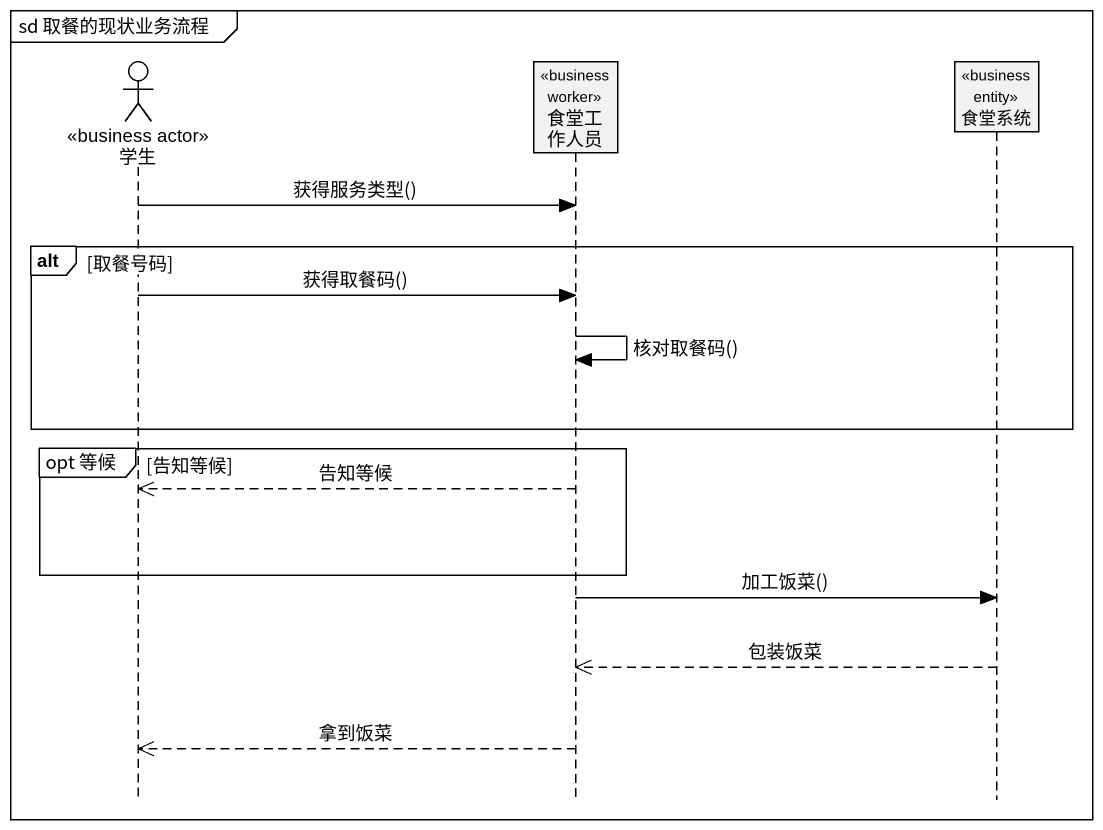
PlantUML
@startuml
mainframe sd 取餐的现状业务流程
hide footbox
actor 学生 <<business actor>>
participant 食堂工作人员 <<business worker>>
participant 食堂系统 <<business entity>>

学生 -> 食堂工作人员 : 获得服务类型()
alt 取餐号码
  学生 -> 食堂工作人员 : 获得取餐码()
  食堂工作人员 -> 食堂工作人员 : 核对取餐码()
end
group opt 等候 [告知等候]
  食堂工作人员 -->> 学生 : 告知等候
end
食堂工作人员 -> 食堂系统 : 加工饭菜()
食堂系统 -->> 食堂工作人员 : 包装饭菜
食堂工作人员 -->> 学生 : 拿到饭菜
@enduml
